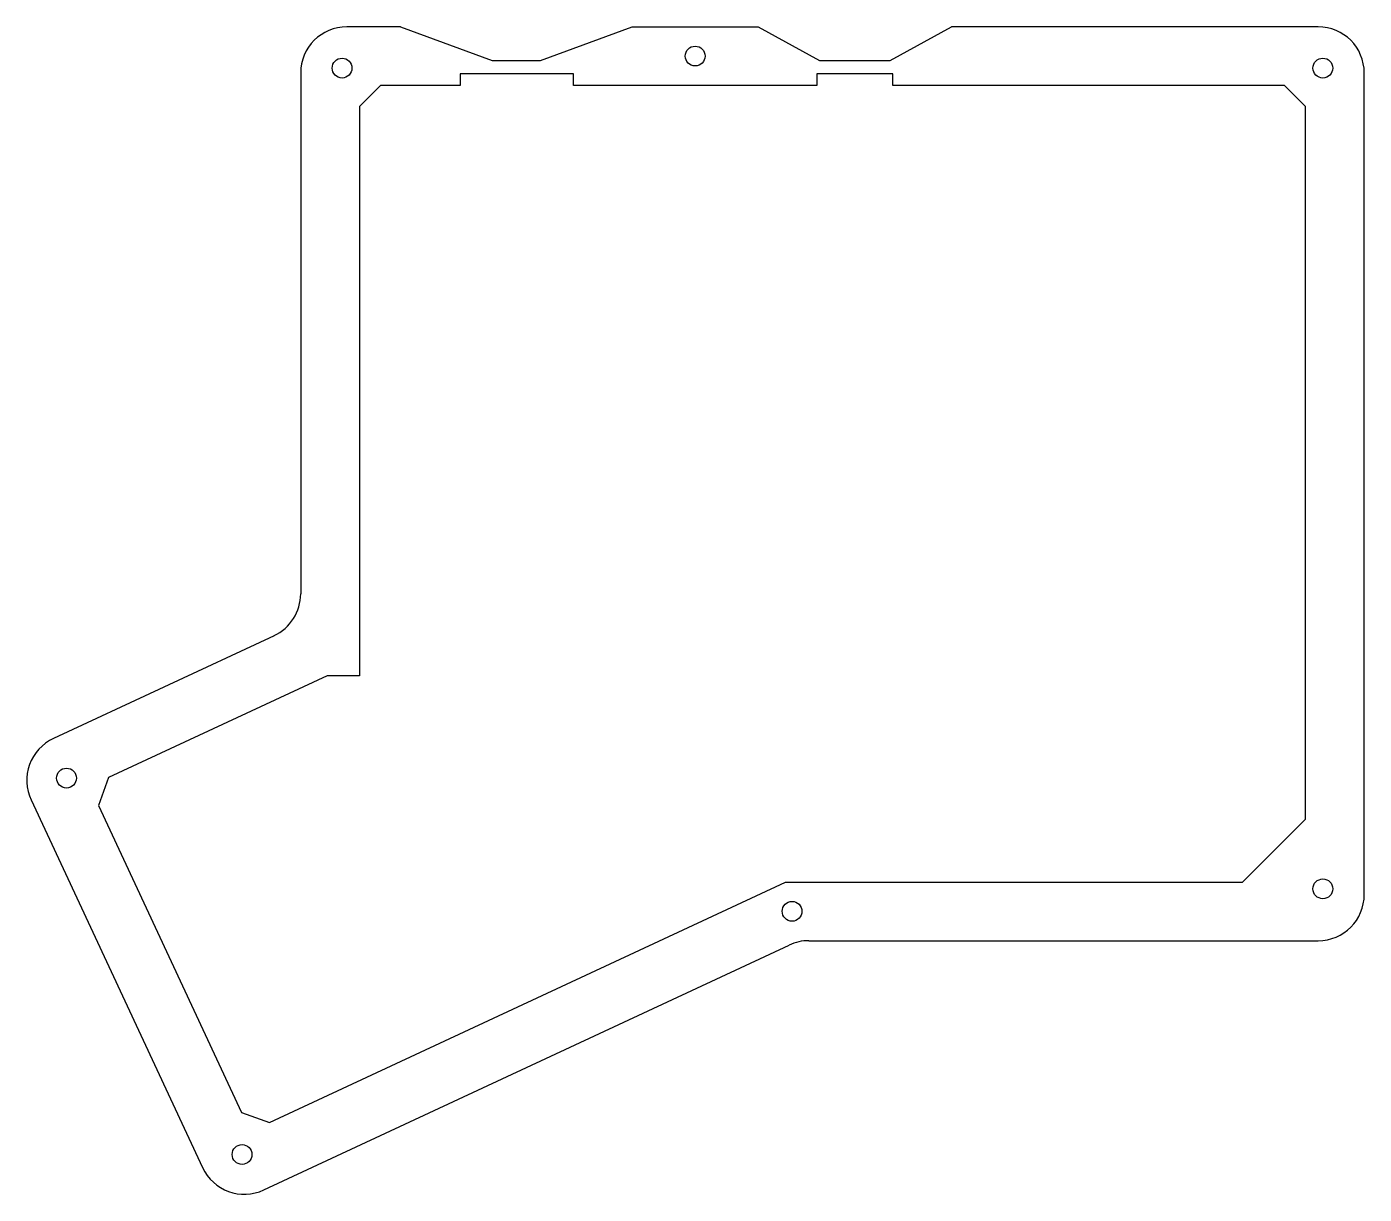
# Model space of a CAD drawing. Extents: x 12 to 215, y 10 to 187.
import ezdxf

# ---------------------------------------------------------------- set-up
doc = ezdxf.new("R2010")
doc.units = 0
doc.layers.get('0').update_dxf_attribs({"true_color": 0xffffff})

msp = doc.modelspace()

# ---------------------------------------------------------------- linework, layer by layer
at = {"color": 1, "true_color": 0xff0000}
for p, q in [((68.83, 186.61), (60.72, 186.61)), ((68.83, 186.61), (82.71, 181.5)), ((90.06, 181.5), (103.94, 186.61)), ((103.94, 186.61), (123.01, 186.61)), ((123.01, 186.61), (132.32, 181.5)), ((142.99, 181.5), (152.3, 186.61)), ((207.81, 186.61), (152.3, 186.61)), ((82.71, 181.5), (90.06, 181.5)), ((132.29, 181.5), (142.99, 181.5)), ((53.72, 179.61), (53.72, 100.73)), ((95.05, 179.5), (77.88, 179.5)), ((77.88, 179.5), (77.88, 177.72)), ((95.05, 177.72), (95.05, 179.5)), ((143.41, 179.5), (131.9, 179.5)), ((131.9, 179.5), (131.9, 177.72)), ((143.41, 177.72), (143.41, 179.5)), ((214.81, 55.18), (214.81, 179.61)), ((65.81, 177.72), (62.61, 174.55)), ((77.88, 177.72), (65.81, 177.72)), ((131.9, 177.72), (95.05, 177.72)), ((202.74, 177.72), (143.41, 177.72)), ((205.92, 174.55), (202.74, 177.72)), ((62.61, 174.55), (62.61, 88.32)), ((205.92, 66.6), (205.92, 174.55)), ((49.68, 94.38), (16.27, 78.8)), ((57.71, 88.32), (24.62, 72.89)), ((62.61, 88.32), (57.71, 88.32)), ((24.62, 72.89), (23.08, 68.67)), ((12.88, 69.5), (38.85, 13.82)), ((23.08, 68.67), (44.76, 22.16)), ((196.39, 57.07), (205.92, 66.6)), ((48.98, 20.63), (127.15, 57.07)), ((127.15, 57.07), (196.39, 57.07)), ((48.15, 10.43), (127.72, 47.53)), ((130.68, 48.18), (207.81, 48.18)), ((44.76, 22.16), (48.98, 20.63))]:
    msp.add_line(p, q, dxfattribs=at)
for centre in [(113.47, 182.17), (59.99, 180.35), (208.54, 180.35), (18.25, 72.81), (208.54, 56.04), (128.14, 52.63), (44.84, 15.8)]:
    msp.add_circle(centre, 1.5, dxfattribs=at)
for centre, start, end in [((60.72, 179.61), 90, 180), ((207.81, 179.61), 0, 90), ((46.72, 100.73), 294.9981, 0), ((19.23, 72.46), 114.9981, 204.9998), ((207.81, 55.18), 270, 0), ((130.68, 41.18), 90, 114.9954), ((45.19, 16.78), 204.9998, 294.9954)]:
    msp.add_arc(centre, 7, start, end, dxfattribs=at)

doc.saveas('drawing.dxf')
